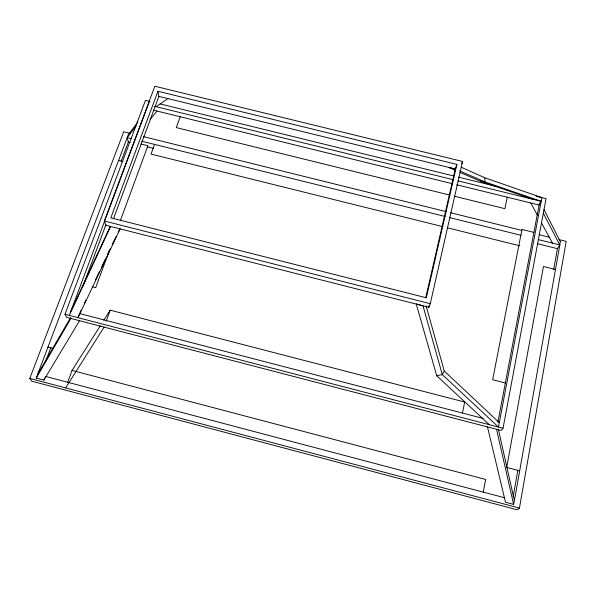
<?xml version="1.0" encoding="UTF-8"?>
<svg xmlns="http://www.w3.org/2000/svg" width="596" height="596" viewBox="0 0 596 596"><rect width="100%" height="100%" fill="white"/><g stroke="black" fill="none" stroke-linecap="round" stroke-linejoin="round"><path stroke-width="0.89" d="M454.755 170.143L448.818 167.26M130.062 133.318L123.744 131.753L29.8 378.415L31.938 381.224L517.134 509.766L519.444 508.06L566.2 241.38L558.973 239.592M560.337 241.641L559.748 244.926L543.314 213.174M514.43 500.372L559.838 244.949L538.158 239.57M513.156 496.654L517.894 470.117M553.669 269.712L557.424 248.666L559.838 244.949M150.028 101.439L145.506 100.329L64.964 314.286L66.618 317.348L501.102 430.461L503.046 428.256L546.048 198.647L536.035 196.188M483.229 492.117L485.643 479.437L72.034 370.421L67.713 382.26M497.921 422.139L539.373 203.564M462.466 412.924L464.686 402.039L110.178 310.158L103.741 320.335M507.256 197.194L504.909 208.675L454.353 196.203M428.807 307.26L430.282 303.692L462.57 161.456L154.848 86.234L104.352 221.019L105.835 225.258L428.807 307.26L429.217 305.45M425.723 297.762L455.277 168.996L456.894 164.429L157.94 91.27L110.819 217.838L426.326 297.776L456.894 164.429M106.192 321.274L110.178 310.158M180.178 116.749L176.289 127.611L449.838 195.093M461.744 163.744L462.57 161.456M154.55 144.403L151.019 154.073L442.888 226.674M109.15 251.08L95.695 287.659L92.238 286.765M120.355 220.602L147.905 145.715L140.872 143.964M113.531 218.605L158.886 96.373L157.94 91.27M82.837 286.534L105.976 224.565M128.364 134.562L36.244 378.058L43.895 380.084L44.737 377.834M149.156 102.162L69.3 315.411L110.61 226.465M45.303 362.361L50.883 347.557M121.13 161.263L128.356 142.109L127.209 137.624L136.179 125.92M70.842 311.283L110.282 226.301M81.101 310.173L77.972 317.668L120.176 228.894M84.297 303.453L85.891 300.093M95.457 279.941L99.45 271.545M101.439 267.343L105.432 258.947M107.422 254.753L110.215 248.867M112.212 244.673L116.198 236.277M118.194 232.075L119.789 228.715M459.516 170.843L484.973 181.929L541.175 201.306L539.112 205.031L456.663 184.753M426.133 305.852L444.266 371.055L442.277 374.593L436.719 375.756L416.232 303.93L422.996 305.837L442.277 374.593L498.472 427.064L541.876 197.619L484.749 177.742L461.304 167.275M37.66 374.31L70.589 317.564M36.103 378.296L70.917 318.473M43.895 380.084L79.521 320.715M72.034 370.421L100.27 325.811M65.649 387.907L104.106 327.107M128.274 134.681L137.952 121.971M150.14 119.535L156.986 111.042M156.152 106.699L167.945 98.593M459.851 172.348L480.242 181.162L484.973 181.929L484.749 177.742M448.803 167.573L455.277 168.996L158.886 96.373M159.974 103.875L453.824 176.006M458.339 177.116L497.22 186.66M154.379 106.267L453.541 179.776M458.063 180.879L541.175 201.306M153.47 110.178L452.438 183.717M533.919 232.41L521.977 229.445L492.661 379.704L505.348 382.975M143.606 136.67L446.106 211.625M450.621 212.742L521.954 230.414M539.112 234.668L549.944 237.35M127.209 137.624L131.723 138.741M141.662 141.207L445.13 216.49M449.511 217.577L521.001 235.316M128.356 142.109L130.159 142.556M147.324 146.825L153.649 148.389M537.555 243.734L557.424 248.666M447.402 227.799L519.69 245.783M118.582 160.428L122.746 161.471M555.472 269.496L543.455 266.501L506.675 467.45L519.675 470.862M104.352 221.019L430.282 303.692M79.849 313.623L483.103 418.422M64.964 314.286L503.046 428.256M47.978 347.036L53.372 348.451M45.758 376.456L504.536 497.749M29.8 378.415L519.444 508.06M480.242 181.162L532.824 199.25M436.719 375.756L489.331 424.687M444.266 371.055L499.306 422.631M530.812 202.99L537.428 215.275M541.399 222.643L552.425 243.108M543.984 209.583L560.419 241.797M487.483 426.915L505.505 502.249L513.618 504.395L514.341 500.342L498.39 429.366M496.543 429.276L513.685 504.7"/></g></svg>
